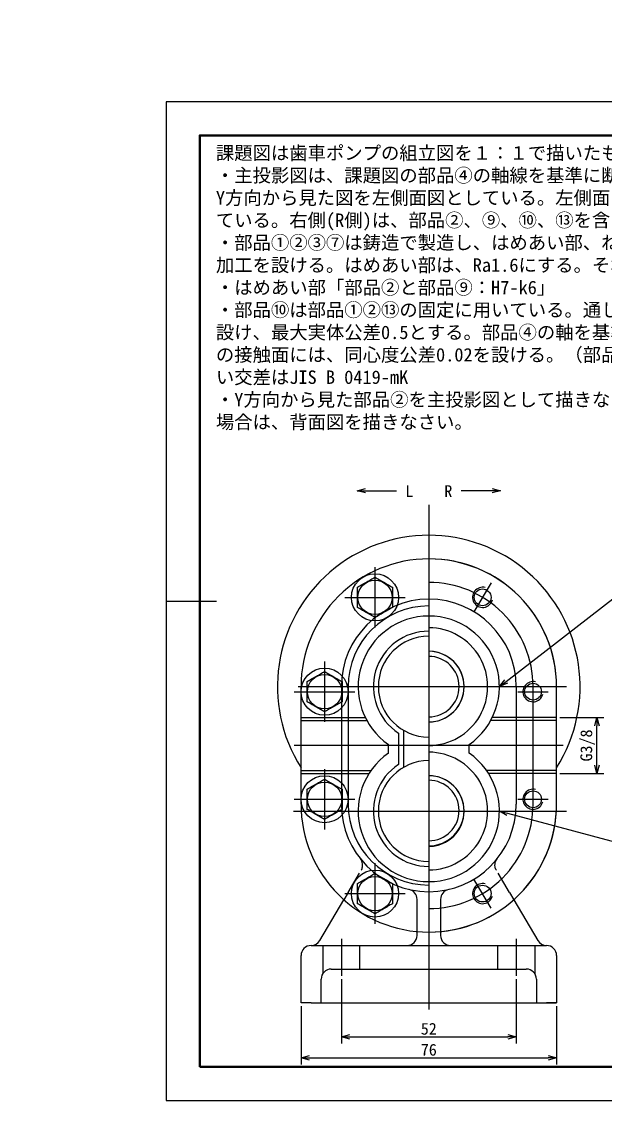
# Model space of a CAD drawing. Header units: millimetres. Extents: x 537 to 1000, y 82 to 403.
# Drawn here: x 536.8 to 710.5, y 82.1 to 403 of the extents above; entities that cross this region are included whole.
import ezdxf
from ezdxf import colors
from ezdxf.entities.mleader import LeaderData, LeaderLine
from ezdxf.enums import TextEntityAlignment as Align
from ezdxf.math import Vec2, Vec3

# ---------------------------------------------------------------- set-up
doc = ezdxf.new("R2010")
doc.units = ezdxf.units.MM
doc.layers.add('02図枠', color=7, linetype='Continuous', lineweight=50)
doc.layers.add('外形線', color=7, linetype='Continuous', lineweight=35)
doc.styles.add('ゴシック3.5', font='MS Gothic.ttf', dxfattribs={"height": 3.5})
doc.styles.add('横文字', font='MS Gothic.ttf', dxfattribs={"height": 3.5})
doc.dimstyles.new('機械', dxfattribs={"dimtxt": 3.5, "dimasz": 2.5, "dimexe": 2, "dimexo": 1, "dimtad": 3, "dimdsep": 46, "dimtxsty": '横文字', "dimblk": 'OPEN30', "dimcen": 0, "dimazin": 2, "dimtfac": 1, "dimtmove": 0, "dimatfit": 3, "dimldrblk": 'OPEN30', "dimfxl": 1, "dimarcsym": 0})

# ---------------------------------------------------------------- blocks, each defined once
blk = doc.blocks.new('_Open30')
at = {"color": 0, "linetype": 'ByBlock', "lineweight": -2}
for p, q in [((-1, 0.26794919), (0, 0)), ((0, 0), (-1, -0.26794919)), ((0, 0), (-1, 0))]:
    blk.add_line(p, q, dxfattribs=at)
blk = doc.blocks.new('*D28')
at = {"color": 0, "lineweight": -2, "transparency": 16777216}
for p, q in [((631.9474626012643, 118.1663404198941), (631.9474626012643, 99.00559206960861)), ((683.9474624293034, 118.1663404198941), (683.9474624293034, 99.00559206960861)), ((634.4474626012643, 101.0055920696086), (681.4474624293034, 101.0055920696086))]:
    blk.add_line(p, q, dxfattribs=at)
at = {"layer": 'Defpoints', "color": 0, "transparency": 16777216}
for p in [(631.9474626012643, 119.1663404198941), (683.9474624293034, 119.1663404198941), (683.9474624293034, 101.0055920696086)]:
    blk.add_point(p, dxfattribs=at)
at = {"color": 0, "lineweight": -2, "transparency": 16777216, "xscale": 2.5, "yscale": 2.5, "zscale": 2.5, "rotation": 180}
blk.add_blockref('_Open30', (631.9474626012643, 101.0055920696086), dxfattribs=at)
at = {"color": 0, "lineweight": -2, "transparency": 16777216, "xscale": 2.5, "yscale": 2.5, "zscale": 2.5}
blk.add_blockref('_Open30', (683.9474624293034, 101.0055920696086), dxfattribs=at)
at = {"color": 0, "transparency": 16777216, "insert": (657.9474625152839, 103.3805920696086), "char_height": 3.5, "attachment_point": 5, "style": '横文字'}
blk.add_mtext('52', dxfattribs=at)
blk = doc.blocks.new('*D29')
at = {"color": 0, "lineweight": -2, "transparency": 16777216}
for p, q in [((619.947463182114, 110.1663459524368), (619.947463182114, 92.77853621923032)), ((695.9474607383236, 110.1663459524368), (695.9474607383236, 92.77853621923032)), ((622.447463182114, 94.77853621923032), (693.4474607383236, 94.77853621923032))]:
    blk.add_line(p, q, dxfattribs=at)
at = {"layer": 'Defpoints', "color": 0, "transparency": 16777216}
for p in [(619.947463182114, 111.1663459524368), (695.9474607383236, 111.1663459524368), (695.9474607383236, 94.77853621923032)]:
    blk.add_point(p, dxfattribs=at)
at = {"color": 0, "lineweight": -2, "transparency": 16777216, "xscale": 2.5, "yscale": 2.5, "zscale": 2.5, "rotation": 180}
blk.add_blockref('_Open30', (619.947463182114, 94.77853621923032), dxfattribs=at)
at = {"color": 0, "lineweight": -2, "transparency": 16777216, "xscale": 2.5, "yscale": 2.5, "zscale": 2.5}
blk.add_blockref('_Open30', (695.9474607383236, 94.77853621923032), dxfattribs=at)
at = {"color": 0, "transparency": 16777216, "insert": (657.9474619602188, 97.15353621923032), "char_height": 3.5, "attachment_point": 5, "style": '横文字'}
blk.add_mtext('76', dxfattribs=at)
blk = doc.blocks.new('*D30')
at = {"color": 0, "lineweight": -2, "transparency": 16777216}
for p, q in [((696.9336708255353, 195.9973487580186), (709.9528527792058, 195.9973487580186)), ((707.9528527792058, 181.835348758019), (707.9528527792058, 193.4973487580186)), ((696.9336734679616, 179.3353487580189), (709.9528527792058, 179.335348758019))]:
    blk.add_line(p, q, dxfattribs=at)
at = {"layer": 'Defpoints', "color": 0, "transparency": 16777216}
for p in [(695.9336708255353, 195.9973487580186), (707.9528527792058, 195.9973487580186), (695.9336734679616, 179.3353487580189)]:
    blk.add_point(p, dxfattribs=at)
at = {"color": 0, "lineweight": -2, "transparency": 16777216, "xscale": 2.5, "yscale": 2.5, "zscale": 2.5}
for p, rotation in [((707.9528527792058, 195.9973487580186), 90), ((707.9528527792058, 179.335348758019), 270)]:
    blk.add_blockref('_Open30', p, dxfattribs=dict(at, rotation=rotation))
at = {"color": 0, "transparency": 16777216, "insert": (705.2047563325052, 187.6663487580185), "char_height": 3.5, "attachment_point": 5, "rotation": 90, "style": '横文字'}
blk.add_mtext('G3/8', dxfattribs=at)
blk = doc.blocks.new('照合番号')
at = {"linetype": 'Continuous', "lineweight": 18, "transparency": 16777216}
blk.add_circle((0, 0), 5, dxfattribs=at)
at = {"linetype": 'Continuous', "lineweight": 18, "transparency": 16777216, "style": 'ゴシック3.5'}
blk.add_attdef('照合番号', text='', height=3.5, dxfattribs=at).set_placement((0, 0), align=Align.MIDDLE_CENTER)

msp = doc.modelspace()

# ---------------------------------------------------------------- linework, layer by layer
for p, q in [((657.9474619602188, 259.2022956598846), (657.9474619602188, 109.1139696282719)), ((641.9474619603334, 240.7170658772807), (641.9474619603334, 222.7192917797415)), ((676.520802598111, 236.0046194144641), (671.3741213223266, 227.4317446798161)), ((676.5208031531761, 236.0046161958132), (671.3741218773912, 227.4317414611653)), ((632.9485749115242, 231.7181788285468), (650.9463490090634, 231.7181788285468)), ((579.811499741063, 230.6010635889879), (594.811499741063, 230.6010635889879)), ((626.9474619603016, 212.6652297825576), (626.9474619603016, 194.6674556850185)), ((617.9485749114924, 203.6663427338237), (635.9463490090311, 203.6663427338237)), ((619.1427820487793, 205.1663418126614), (698.9474619602188, 205.1663459524368)), ((620.1100646530613, 205.166342733786), (619.947463182114, 205.166342733786)), ((619.947463182114, 170.1663425847744), (619.947463182114, 205.166342733786)), ((631.9474619602188, 205.166342733786), (631.9474619602188, 170.166342733786)), ((633.9474617516025, 205.166342733786), (633.9474617516025, 170.1663425847744)), ((683.9474619602188, 205.166342733786), (683.9474619602188, 170.166342733786)), ((684.4474619602188, 203.6663459524368), (693.4474619602188, 203.6663459524368)), ((684.4474625152839, 203.666342733786), (693.4474625152839, 203.666342733786)), ((688.9474625152839, 170.166342733786), (688.9474625152839, 205.166342733786)), ((695.9474619602188, 170.1663459524368), (695.9474619602188, 205.1663459524368)), ((695.9474625152839, 170.166342733786), (695.9474625152839, 205.166342733786)), ((619.9612521701642, 195.9973427337859), (639.0686758768152, 195.9973427337859)), ((695.933670825535, 195.9973487580185), (676.8262471188837, 195.9973457277722)), ((619.9474619602197, 195.1413427337859), (639.494836808226, 195.1413427337859)), ((695.9474611712321, 195.1413487602056), (676.4000863232263, 195.1413456601874)), ((648.9474614051537, 191.3370267703096), (648.9474614051537, 181.9956586972621)), ((650.4474614051537, 192.1759623179532), (650.4474614051537, 181.1567231496188)), ((697.9474616268035, 187.666342733786), (617.9474622936336, 187.666342733786)), ((645.9474619602188, 185.4000306734001), (645.9474619602188, 187.9326547941719)), ((669.9474619602188, 185.4000338920509), (669.9474619602188, 187.9326580128229)), ((669.9474625152839, 185.4000306734001), (669.9474625152839, 187.9326547941721)), ((619.9474619602197, 180.1913427337859), (640.731208738337, 180.1913427337859)), ((626.9474619602606, 180.6652297825954), (626.9474619602606, 162.6674556850562)), ((695.9474635421525, 180.1913487602055), (675.1637167640356, 180.1913454641115)), ((619.9612521701642, 179.3353427337861), (640.1777362354565, 179.3353427337861)), ((695.9336734679614, 179.3353487580189), (675.7171894026692, 179.3353455518868)), ((617.9485749114515, 171.6663427338615), (635.9463490089902, 171.6663427338615)), ((619.947463182114, 170.1663425847744), (620.1100646530613, 170.1663425847744)), ((684.4474619602188, 171.6663459524368), (693.4474619602188, 171.6663459524368)), ((684.4474625152839, 171.666342733786), (693.4474625152839, 171.666342733786)), ((617.6781468167183, 168.1086383917097), (698.9474619602188, 168.1663459524368)), ((641.9474619602265, 152.6133936878737), (641.9474619602265, 134.6156195903345)), ((633.9779759509202, 143.9815712987888), (637.3669535793933, 149.7349250743528)), ((676.520802598111, 139.3280724904096), (671.3741213223266, 147.9009472250575)), ((676.5208031531761, 139.3280692717587), (671.3741218773912, 147.9009440064067)), ((681.9169483160003, 143.9815751001095), (678.527969775103, 149.7349283382152)), ((625.5323513423427, 129.6437262281631), (632.6823140506967, 141.7819737180923)), ((633.9779759509202, 143.9815712987888), (632.6823147460145, 141.781969711293)), ((632.9485749114174, 143.6145066391398), (650.9463490089561, 143.6145066391398)), ((654.4474618521854, 131.1663417801117), (654.4474618521854, 141.9041781410431)), ((661.4474620682522, 141.9041781410431), (661.4474620682522, 131.1663417801117)), ((681.9169483160003, 143.9815751001095), (683.2126098697408, 141.7819737180923)), ((683.2126104248059, 141.781979250635), (690.3625734855664, 129.6437325498919)), ((683.2126098697408, 141.7819737180923), (690.3625725780948, 129.6437262281631)), ((631.9474626012643, 130.1663404198941), (631.9474626012643, 119.1663404198941)), ((683.9474618742383, 130.1663459524368), (683.9474618742383, 119.1663459524368)), ((683.9474624293034, 130.1663404198941), (683.9474624293034, 119.1663404198941)), ((619.947463182114, 111.1663459524368), (619.947463182114, 125.1663445219253)), ((622.9474625152839, 128.1663404198941), (692.9474625152839, 128.1663404198941)), ((626.4474626872448, 128.1663404198941), (626.4474626872448, 119.8246530743124)), ((637.4474625152839, 121.1663404198941), (637.4474625152839, 128.1663404198941)), ((678.4474625152834, 121.1663404198941), (678.4474625152834, 128.1663404198941)), ((689.447462343323, 128.1663404198941), (689.447462343323, 119.8246530743124)), ((695.9474607383236, 125.1663445219253), (695.9474607383236, 111.1663459524368)), ((695.9474619602188, 125.1663459524368), (695.9474619602188, 111.1663459524368)), ((628.9474625152839, 121.1663404198941), (686.9474625152839, 121.1663404198941)), ((625.9474625152839, 111.1663404198941), (625.9474625152839, 118.1663404198941)), ((689.9474625152839, 118.1663404198941), (689.9474625152839, 111.1663404198941)), ((622.9474618112072, 111.1663459524368), (619.947463182114, 111.1663459524368)), ((622.9474618112072, 111.1663459524368), (695.9474619602188, 111.1663459524368)), ((695.9474607383236, 111.1663459524368), (692.9474621092304, 111.1663459524368))]:
    msp.add_line(p, q)
msp.add_lwpolyline([(579.811499741063, 82.10106358898793), (999.811499741063, 82.10106358898793), (999.811499741063, 379.1010635889879), (579.811499741063, 379.1010635889879)], close=True)
for centre, radius in [((641.9474619602638, 231.7181788284895), 7.000000000000003), ((641.9474619602961, 231.7181788285091), 5.108481188579162), ((673.9474619602188, 231.7181820471403), 2.500000000000014), ((673.9474625152839, 231.7181788284895), 2.500000000000014), ((626.9474619602638, 203.666342733786), 7.000000000000001), ((626.9474619602615, 203.6663427338237), 5.108481188579184), ((688.9474619602188, 203.6663459524368), 2.500000000000014), ((688.9474625152839, 203.666342733786), 2.500000000000014), ((626.9474619602638, 171.666342733786), 6.99999999999998), ((626.9474619602229, 171.6663427338237), 5.108481188579148), ((688.9474619602188, 171.6663459524368), 2.500000000000014), ((688.9474625152839, 171.666342733786), 2.500000000000014), ((641.9474619602638, 143.6145066390825), 7.000000000000005), ((641.9474619601888, 143.614506639102), 5.108481188579162), ((673.9474619602188, 143.6145098577333), 2.500000000000014), ((673.9474625152839, 143.6145066390825), 2.500000000000014)]:
    msp.add_circle(centre, radius)
for centre, radius, start, end in [((657.9474619602634, 205.166342733786), 44.99999999999999, 327.6124614667986, 212.3875302373282), ((657.9474619602638, 205.166342733786), 37.99999999999999, 90, 180.0000198478402), ((657.9474619602188, 205.1663459524368), 38.00000000000001, 0, 90), ((657.9474625152839, 205.166342733786), 38.00000000000001, 0, 90.000000836916), ((657.9474625152839, 205.166342733786), 31.00000000000001, 0, 90.00000102589368), ((673.9474619602188, 231.7181820471403), 3.000000000000008, 75.00000000000556, 345.0000000000056), ((673.9474625152839, 231.7181788284895), 3.000000000000008, 75.00000000000556, 345.0000000000056), ((657.9474619602188, 205.166342733786), 26, 0, 180), ((657.9474619602188, 205.166342733786), 24, 90, 180), ((657.9474619602188, 205.166342733786), 21.00000000000001, 90, 235.1500954209623), ((657.9474619602188, 205.1663459524368), 21.00000000000001, 304.8499045790377, 90), ((657.9474625152839, 205.166342733786), 16.5, 90.00000192745239, 236.9442642497953), ((657.9474625152839, 205.166342733786), 17.5, 270, 90.00000171645814), ((657.9474625152839, 205.166342733786), 15, 90.00000212018197, 269.999997879792), ((657.9474619602188, 205.1663459524368), 10.5, 270, 90), ((657.9474625152839, 205.166342733786), 10.5, 269.9999969711463, 90.00000302885373), ((657.9474619602188, 205.1663459524368), 9, 270, 90), ((688.9474619602188, 203.6663459524368), 3.000000000000022, 75.00000000000556, 345.0000000000056), ((688.9474625152839, 203.666342733786), 3.000000000000022, 75.00000000000556, 345.0000000000056), ((657.9474619602188, 168.166342733786), 21.00000000000001, 124.8499045790377, 270), ((657.9474625152839, 168.166342733786), 15, 90.00000212018197, 269.999997879792), ((657.9474625152839, 168.166342733786), 17.5, 270, 90.00000171645814), ((657.9474619602188, 168.1663459524368), 21.00000000000001, 270, 55.15009542096229), ((657.9474625152839, 168.166342733786), 16.5, 123.0557357502048, 269.9999980725476), ((657.9474619602188, 168.1663459524368), 10.5, 270, 90), ((657.9474625152839, 168.166342733786), 10.5, 269.9999969711463, 90.00000302885373), ((657.9474619602188, 168.3082409894239), 9, 270, 90), ((688.9474619602188, 171.6663459524368), 3.000000000000022, 75.00000000000556, 345.0000000000056), ((688.9474625152839, 171.666342733786), 3.000000000000022, 75.00000000000556, 345.0000000000056), ((657.9474619602638, 170.166342733786), 38, 180, 270.0000011238608), ((657.9474619602188, 170.166342733786), 25.99999999999999, 180, 359.9999823999076), ((657.9474619602188, 170.166342733786), 24.00000000000001, 180, 270), ((657.9474619602188, 170.1663459524368), 38.00000000000001, 270, 0), ((657.9474625152839, 170.166342733786), 38.00000000000001, 269.999999163084, 0), ((657.9474625152839, 170.166342733786), 31.00000000000001, 269.9999989741063, 0), ((657.9474619602188, 168.3082409894239), 10.5, 270, 359.6128548277181), ((651.4474619602188, 141.9041772116609), 3, 0, 77.04780940412962), ((664.4474619602188, 141.9041772116609), 3, 102.9521905958704, 180), ((673.9474619602188, 143.6145098577333), 3.000000000000008, 75.00000000000556, 345.0000000000056), ((673.9474625152839, 143.6145066390825), 3.000000000000008, 75.00000000000556, 345.0000000000056), ((622.9474619602188, 131.1663427337867), 3.000000000000597, 270, 329.5000373788052), ((651.4474619602188, 131.1663427337865), 3.000000000000043, 270, 0), ((664.4474619602188, 131.1663427337862), 3.000000000000014, 180, 270), ((692.9474619602188, 131.1663459524368), 3.000000000000027, 210.4999626212197, 270), ((692.9474619602188, 131.166342733786), 3, 210.4999626211948, 270), ((622.9474619602188, 125.166342733786), 3, 90, 180), ((692.9474619602188, 125.1663459524368), 3, 0, 90), ((692.9474619602188, 125.166342733786), 3, 0, 90), ((628.9474625152839, 118.1663404198941), 3, 90, 180), ((686.9474625152839, 118.1663404198941), 3, 0, 90)]:
    msp.add_arc(centre, radius, start, end)
for points, knots in [([(636.7513089453205, 234.7181784644579), (637.2022892172872, 234.9785520494747), (638.1140282806386, 235.5049448504039), (639.4649078463904, 236.2848746472998), (640.7562792635531, 237.0304500073669), (641.5479821417739, 237.4875397024387), (641.9474612002596, 237.7181789561962)], [0, 0, 0, 0, 0.2645995676116012, 0.5349363972954098, 0.7653372556108191, 1, 1, 1, 1]), ([(641.9474612002596, 237.7181789561962), (642.3984416419798, 237.4578062875744), (643.3101815687105, 236.9314150389732), (644.661059674946, 236.1514821153826), (645.9524323735945, 235.4059078007811), (646.7441353777585, 234.9488178047013), (647.1436143865212, 234.7181784644579)], [0, 0, 0, 0, 0.2645993825304017, 0.5349363283270587, 0.7653372873488333, 1, 1, 1, 1]), ([(636.7513089453205, 228.7181793436264), (636.7513089453205, 228.9719434312051), (636.7513089453205, 229.7144451035367), (636.7513089453205, 230.9908219091476), (636.7513089453205, 232.7688866434924), (636.7513089453205, 233.9964701469041), (636.7513089453205, 234.7181784644579)], [0, 0, 0, 0, 0.1296384256286152, 0.3793158785630658, 0.635093749818503, 1, 1, 1, 1]), ([(647.1436143865212, 234.7181784644579), (647.1436143865212, 233.9964682328812), (647.1436143865212, 232.7815603618401), (647.1436143865212, 231.0040910602131), (647.1436143865212, 229.7269854595352), (647.1436143865212, 228.9719393324278), (647.1436143865212, 228.7181793436264)], [0, 0, 0, 0, 0.3649047534562477, 0.6142709882130957, 0.8703621061055078, 1, 1, 1, 1]), ([(641.9474612002596, 225.7181788518881), (641.4964815750914, 225.9785524783101), (640.5847433690765, 226.5049456229206), (639.2338638672832, 227.2848755939119), (637.9424911800525, 228.0304498738412), (637.1507879531837, 228.4875400020903), (636.7513089453205, 228.7181793436264)], [0, 0, 0, 0, 0.2645993076632988, 0.5349361359547371, 0.7653372568194499, 1, 1, 1, 1]), ([(647.1436143865212, 228.7181793436264), (646.6926344399121, 228.4578057352176), (645.7808958091891, 227.9314127570103), (644.4300162467207, 227.1514829124699), (643.1386440626238, 226.4059078315283), (642.3469405662386, 225.9488181142822), (641.9474612002596, 225.7181788518881)], [0, 0, 0, 0, 0.2645994034868243, 0.5349361975833368, 0.7653371574366061, 1, 1, 1, 1]), ([(621.751308349274, 206.6663427468245), (622.2022893844883, 206.9267159316319), (623.114029219932, 207.453107478357), (624.4649072173133, 208.2330396772925), (625.7562792356434, 208.9786138297663), (626.5479827969502, 209.4357032639468), (626.9474624668583, 209.6663425400709)], [0, 0, 0, 0, 0.264599737007012, 0.5349362874266024, 0.7653370434784887, 1, 1, 1, 1]), ([(626.9474624668583, 209.6663425400709), (627.398442128203, 209.4059691323878), (628.3101805048759, 208.8795763736941), (629.6610595728034, 208.0996458656002), (630.9524326301025, 207.3540723155606), (631.7441357401703, 206.8969821340927), (632.1436147217973, 206.6663427468245)], [0, 0, 0, 0, 0.264599285238243, 0.5349361478357735, 0.7653372436064887, 1, 1, 1, 1]), ([(621.751308349274, 200.6663429275011), (621.751308349274, 200.9201070926244), (621.751308349274, 201.6626091481662), (621.751308349274, 202.9389858380584), (621.751308349274, 204.7170506862924), (621.751308349274, 205.9446340599116), (621.751308349274, 206.6663427468245)], [0, 0, 0, 0, 0.1296384486237417, 0.3793160257027526, 0.6350936109884308, 1, 1, 1, 1]), ([(632.1436147217973, 206.6663427468245), (632.1436147217973, 205.9446321460771), (632.1436147217973, 204.729724329761), (632.1436147217973, 202.9522549072708), (632.1436147217973, 201.675149431122), (632.1436147217973, 200.9201029940052), (632.1436147217973, 200.6663429275011)], [0, 0, 0, 0, 0.364904892102812, 0.6142708797245533, 0.8703620831754671, 1, 1, 1, 1]), ([(626.9474624668583, 197.6663429014241), (626.4964828587631, 197.9267163991876), (625.5847441065048, 198.4531096189935), (624.2338642660925, 199.2330388029679), (622.9424914831984, 199.9786137931874), (622.1507880183049, 200.4357034908483), (621.751308349274, 200.6663429275011)], [0, 0, 0, 0, 0.2645992119145723, 0.5349362831249621, 0.7653370132457542, 1, 1, 1, 1]), ([(632.1436147217973, 200.6663429275011), (631.6926344425747, 200.4059693552692), (630.7808953645545, 199.8795765801865), (629.430015972292, 199.0996466347831), (628.1386442705216, 198.3540719313969), (627.3469415024583, 197.8969821949415), (626.9474624668583, 197.6663429014241)], [0, 0, 0, 0, 0.2645995776841252, 0.5349364176588582, 0.7653372466779017, 1, 1, 1, 1]), ([(621.751308349274, 174.6663423910593), (622.2022893333697, 174.9267158205148), (623.1140289354203, 175.4531077867575), (624.4649075838242, 176.2330390680031), (625.7562790188936, 176.9786143245608), (626.5479827568597, 177.4357036764925), (626.9474624668583, 177.6663428827976)], [0, 0, 0, 0, 0.2645997594454621, 0.534936256488282, 0.7653370566794866, 1, 1, 1, 1]), ([(626.9474624668583, 177.6663428827976), (627.398442092026, 177.4059692563758), (628.3101802980409, 176.8795761117651), (629.6610597998347, 176.0996461407738), (630.9524324870649, 175.3540718608444), (631.7441357139337, 174.8969817325956), (632.1436147217973, 174.6663423910593)], [0, 0, 0, 0, 0.2645993076632988, 0.5349361359547371, 0.7653372568194499, 1, 1, 1, 1]), ([(621.751308349274, 168.6663432702278), (621.751308349274, 168.9201067300964), (621.751308349274, 169.6626088665919), (621.751308349274, 170.9389853003759), (621.751308349274, 172.7170504993787), (621.751308349274, 173.9446334448655), (621.751308349274, 174.6663423910593)], [0, 0, 0, 0, 0.1296381297683011, 0.3793161882886449, 0.6350934482132992, 1, 1, 1, 1]), ([(632.1436147217973, 174.6663423910593), (632.1436147217973, 173.9446315322259), (632.1436147217973, 172.7297236166535), (632.1436147217973, 170.9522537995003), (632.1436147217973, 169.6751486338496), (632.1436147217973, 168.9201026326677), (632.1436147217973, 168.6663432702278)], [0, 0, 0, 0, 0.3649050536690352, 0.6142709822206819, 0.8703624024588442, 1, 1, 1, 1]), ([(626.9474624668583, 165.6663409158443), (626.4964829852825, 165.9267154129288), (625.5847448788272, 166.4531104278669), (624.2338637610837, 167.2330382537559), (622.9424918925179, 167.9786148705264), (622.1507880912259, 168.4357041170899), (621.751308349274, 168.6663432702278)], [0, 0, 0, 0, 0.2645993489666286, 0.5349363313671259, 0.7653370944620275, 1, 1, 1, 1]), ([(632.1436147217973, 168.6663432702278), (631.6926344514545, 168.4059690619981), (630.78089565136, 167.8795751512257), (629.4300171112741, 167.0996441985301), (628.1386424317689, 166.354074660137), (627.3469412050126, 165.8969819746678), (626.9474624668583, 165.6663409158443)], [0, 0, 0, 0, 0.2645996791152126, 0.534936470188705, 0.7653369910617956, 1, 1, 1, 1]), ([(637.856480169155, 150.5659790692271), (637.9517202685565, 150.7276649733019), (638.0272299260323, 150.8900331812938), (638.1470031527365, 151.2156119124581), (638.1913945453325, 151.3803898049889), (638.2809825345303, 151.8632757147966), (638.2848726747243, 152.1683709884721), (638.212210870588, 152.7511521264566), (638.136634139254, 153.0186690384303), (637.9767502116392, 153.3926220786652), (637.9155081461427, 153.5126064961639), (637.7773788733966, 153.7436274068439), (637.7001351842878, 153.854888469604), (637.6173707669309, 153.9587042003122)], [0, 0, 0, 0, 0.1250000000000003, 0.1250000000000003, 0.2500000000000006, 0.2500000000000006, 0.5000000000000009, 0.5000000000000009, 0.7500000000000011, 0.7500000000000011, 0.8750000000000006, 0.8750000000000006, 1, 1, 1, 1]), ([(678.0384430535441, 150.5659822554555), (677.9432029285003, 150.7276681444264), (677.867693245275, 150.8900363404432), (677.7479199669369, 151.2156150526125), (677.7035285482089, 151.3803929381033), (677.6139404824307, 151.8632788337034), (677.6100502938511, 152.1683741067618), (677.6827120055641, 152.7511552562698), (677.7582886944729, 153.0186721802293), (677.9181725627823, 153.3926252458202), (677.9794146092509, 153.5126096730312), (678.1175438453593, 153.743630605617), (678.194787516823, 153.8548916806274), (678.2775519177158, 153.9587074244612)], [0, 0, 0, 0, 0.1250000000000003, 0.1250000000000003, 0.2500000000000006, 0.2500000000000006, 0.5000000000000009, 0.5000000000000009, 0.7500000000000011, 0.7500000000000011, 0.8750000000000006, 0.8750000000000006, 1, 1, 1, 1]), ([(636.7513089453205, 146.614505974934), (637.2022891468591, 146.8748803056994), (638.1140278078547, 147.4012744641998), (639.4649078934672, 148.181203932053), (640.7562792523377, 148.92677940154), (641.5479821380131, 149.3838690826201), (641.9474612002596, 149.6145083293175)], [0, 0, 0, 0, 0.264599677402851, 0.534936466726854, 0.7653372906446794, 1, 1, 1, 1]), ([(641.9474612002596, 149.6145083293175), (642.3984414106117, 149.3541340130637), (643.3101800894242, 148.8277398839004), (644.6610602786777, 148.0478100690691), (645.9524322936377, 147.3022351687971), (646.7441353509439, 146.8451452674014), (647.1436143865212, 146.614505974934)], [0, 0, 0, 0, 0.264599642510636, 0.534936396185883, 0.7653373215891679, 1, 1, 1, 1]), ([(636.7513089453205, 140.6145049914574), (636.7513089453205, 140.8682697043628), (636.7513089453205, 141.6107720893417), (636.7513089453205, 142.8871493955933), (636.7513089453205, 144.6652141631293), (636.7513089453205, 145.892797660772), (636.7513089453205, 146.614505974934)], [0, 0, 0, 0, 0.1296386835109834, 0.3793160624676588, 0.6350938579378073, 1, 1, 1, 1]), ([(647.1436143865212, 146.614505974934), (647.1436143865212, 145.8927957456865), (647.1436143865212, 144.6778884839478), (647.1436143865212, 142.900419195151), (647.1436143865212, 141.6233130349972), (647.1436143865212, 140.8682656044109), (647.1436143865212, 140.6145049914574)], [0, 0, 0, 0, 0.3649046466591814, 0.6142705023462299, 0.8703618477546089, 0.9999999999999999, 0.9999999999999999, 0.9999999999999999, 0.9999999999999999]), ([(641.9474612002596, 137.6145063623642), (641.4964818265439, 137.8748810468057), (640.5847449092958, 138.4012758798256), (639.233862801052, 139.1812006204232), (637.9424913063208, 139.9267757434379), (637.1507879955298, 140.3838657242934), (636.7513089453205, 140.6145049914574)], [0, 0, 0, 0, 0.264599498250347, 0.5349360633786697, 0.76533722019889, 1, 1, 1, 1]), ([(647.1436143865212, 140.6145049914574), (646.6926340476048, 140.3541339325629), (645.7808933234023, 139.8277453579115), (644.4300174071077, 139.0478096248933), (643.1386439139251, 138.3022356058732), (642.3469405163701, 137.8451457132501), (641.9474612002596, 137.6145063623642)], [0, 0, 0, 0, 0.2645989933180652, 0.5349361312976165, 0.7653371239900222, 0.9999999999999999, 0.9999999999999999, 0.9999999999999999, 0.9999999999999999])]:
    msp.add_open_spline(points, degree=3, knots=knots)
msp.add_point((657.9474619602188, 168.1663459524368))
at = {"layer": '02図枠'}
msp.add_lwpolyline([(589.811499741063, 92.10106358898793), (989.811499741063, 92.10106358898793), (989.811499741063, 369.1010635889879), (589.811499741063, 369.1010635889879)], close=True, dxfattribs=at)

# ---------------------------------------------------------------- texts
at = {"char_height": 3.5, "style": '横文字'}
for s, insert, attachment_point in [('L', (653.3324956857941, 265.0626008817937), 3), ('R', (662.5624282346434, 265.0626008817937), 1)]:
    msp.add_mtext_dynamic_manual_height_columns(s, width=20.41727126319529, gutter_width=17.5, heights=[0], dxfattribs=dict(at, insert=insert, attachment_point=attachment_point))
at = {"layer": '外形線', "insert": (594.6310423727937, 365.8810920705971), "char_height": 4, "attachment_point": 1, "style": '横文字'}
msp.add_mtext_dynamic_manual_height_columns('\\pxqj;{\\fMS Mincho|b0|i0|c128|p17;課題図は歯車ポンプの組立図を１：１で描いたものである。\\fMS Mincho|b0|i0|c0|p17;\\P\\fMS Mincho|b0|i0|c128|p17;・主投影図は、課題図の部品④の軸線を基準に断面図としている。\\P\\pq*;Y方向から見た図を左側面図としている。左側面図の左側(L側)は、部品②を含む場合の形状を記載している。右側(R側)は、部品②、⑨、⑩、⑬を含まない場合の形状を記載している。\\P・部品①②③⑦は鋳造で製造し、はめあい部、ねじ部、部品④、部品⑤、部品⑥との接触部には除去加工を設ける。はめあい部は、Ra1.6にする。それ以外の加工部はRa6.3とする。\\P・はめあい部「部品②と部品⑨：H7-k6」\\P・部品⑩は部品①②⑬の固定に用いている。通し穴の大きさは、φ6.5㎜とする。また、位置度公差を設け、最大実体公差0.5とする。部品④の軸を基準に部品⑥の軸は平行度公差0.02とする。部品⑨との接触面には、同心度公差0.02を設ける。（部品②と接触する部品⑨の個数は2つである）指示のない交差はJIS B 0419-mK\\P・Y方向から見た部品②を主投影図として描きなさい。右側面図は片側断面図を描きなさい。必要な場合は、背面図を描きなさい。}', width=246.8282402923242, gutter_width=25, heights=[98.13136368339752], dxfattribs=at)

# ---------------------------------------------------------------- dimensions: what is measured, and where the dimension line sits
dim = msp.add_linear_dim(base=(707.9528527792058, 195.9973487580186), p1=(695.9336734679614, 179.3353487580189), p2=(695.933670825535, 195.9973487580185), angle=90, text='G3/8', dimstyle='機械')
dim.commit()
dim.dimension.update_dxf_attribs({"geometry": '*D30', "text_midpoint": (705.2047563325052, 187.6663487580185)})
for base, p1, p2, picture, middle in [((683.9474624293034, 101.0055920696086), (631.9474626012643, 119.1663404198941), (683.9474624293034, 119.1663404198941), '*D28', (657.9474625152839, 103.3805920696086)), ((695.9474607383236, 94.77853621923032), (619.947463182114, 111.1663459524368), (695.9474607383236, 111.1663459524368), '*D29', (657.9474619602188, 97.15353621923032))]:
    dim = msp.add_linear_dim(base=base, p1=p1, p2=p2, dimstyle='機械')
    dim.commit()
    dim.dimension.update_dxf_attribs({"geometry": picture, "text_midpoint": middle})

# ---------------------------------------------------------------- leaders
for points in [[(636.6302439091905, 263.4115826400168), (648.3583912959293, 263.4115826400168)], [(679.264680011247, 263.4115826400168), (667.5365326245083, 263.4115826400168)]]:
    msp.add_leader(points, dimstyle='機械', override={"dimgap": 0.625, "dimtad": 0, "dimldrblk": 'Open30'})
ml = msp.add_multileader_block('Standard')
ml.set_content('照合番号', color=256)
ml.set_attribute('照合番号', '5', width=0)
ml.set_leader_properties(linetype='ByLayer', lineweight=-1)
ml.set_arrow_properties(name='OPEN30')
ml.build(insert=Vec2(0, 0))
ml.multileader.update_dxf_attribs({"text_left_attachment_type": 5, "text_right_attachment_type": 5, "dogleg_length": 0, "arrow_head_size": 2.5, "block_connection_type": 1})
ctx = ml.context
ctx.base_point, ctx.char_height, ctx.arrow_head_size, ctx.plane_origin = Vec3(713.5243973851384, 231.9743153496825), 3.5, 2.5, Vec3(677.9837725556968, 211.4549260372366)
ctx.left_attachment, ctx.right_attachment, ctx.attachment_type = 5, 5, 1
notes = []
notes.append((ctx, [(0, (1, 1, 0), (713.5243973851384, 231.9743153496825), (1, 0), 0, [(0, [(678.9474625152839, 205.1663427337849)], 0, [])])]))
ctx.block.insert = Vec3(718.5243973851384, 231.9743153496825)
ml = msp.add_multileader_block('Standard')
ml.set_content('照合番号', color=256)
ml.set_attribute('照合番号', '6', width=0)
ml.set_leader_properties(linetype='ByLayer', lineweight=-1)
ml.set_arrow_properties(name='OPEN30')
ml.build(insert=Vec2(0, 0))
ml.multileader.update_dxf_attribs({"text_left_attachment_type": 5, "text_right_attachment_type": 5, "dogleg_length": 0, "arrow_head_size": 2.5, "block_connection_type": 1})
ctx = ml.context
ctx.base_point, ctx.char_height, ctx.arrow_head_size, ctx.plane_origin = Vec3(713.5243973851384, 158.9014809586647), 3.5, 2.5, Vec3(678.9474625152839, 168.1663427337858)
ctx.left_attachment, ctx.right_attachment, ctx.attachment_type = 5, 5, 1
notes.append((ctx, [(0, (1, 1, 0), (713.5243973851384, 158.9014809586647), (1, 0), 0, [(0, [(678.9474625152839, 168.1663427337858)], 0, [])])]))
ctx.block.insert = Vec3(718.5243973851384, 158.9014809586647)
for ctx, leaders in notes:
    for number, flags, end, landing, length, lines in leaders:
        leader = LeaderData()
        leader.index, (leader.has_last_leader_line, leader.has_dogleg_vector, leader.attachment_direction) = number, flags
        leader.last_leader_point, leader.dogleg_vector, leader.dogleg_length = Vec3(end), Vec3(landing), length
        for number, points, colour, breaks in lines:
            line = LeaderLine()
            line.index, line.vertices, line.color, line.breaks = number, Vec3.list(points), colors.encode_raw_color(colour), breaks
            leader.lines.append(line)
        ctx.leaders.append(leader)

doc.saveas('drawing.dxf')
